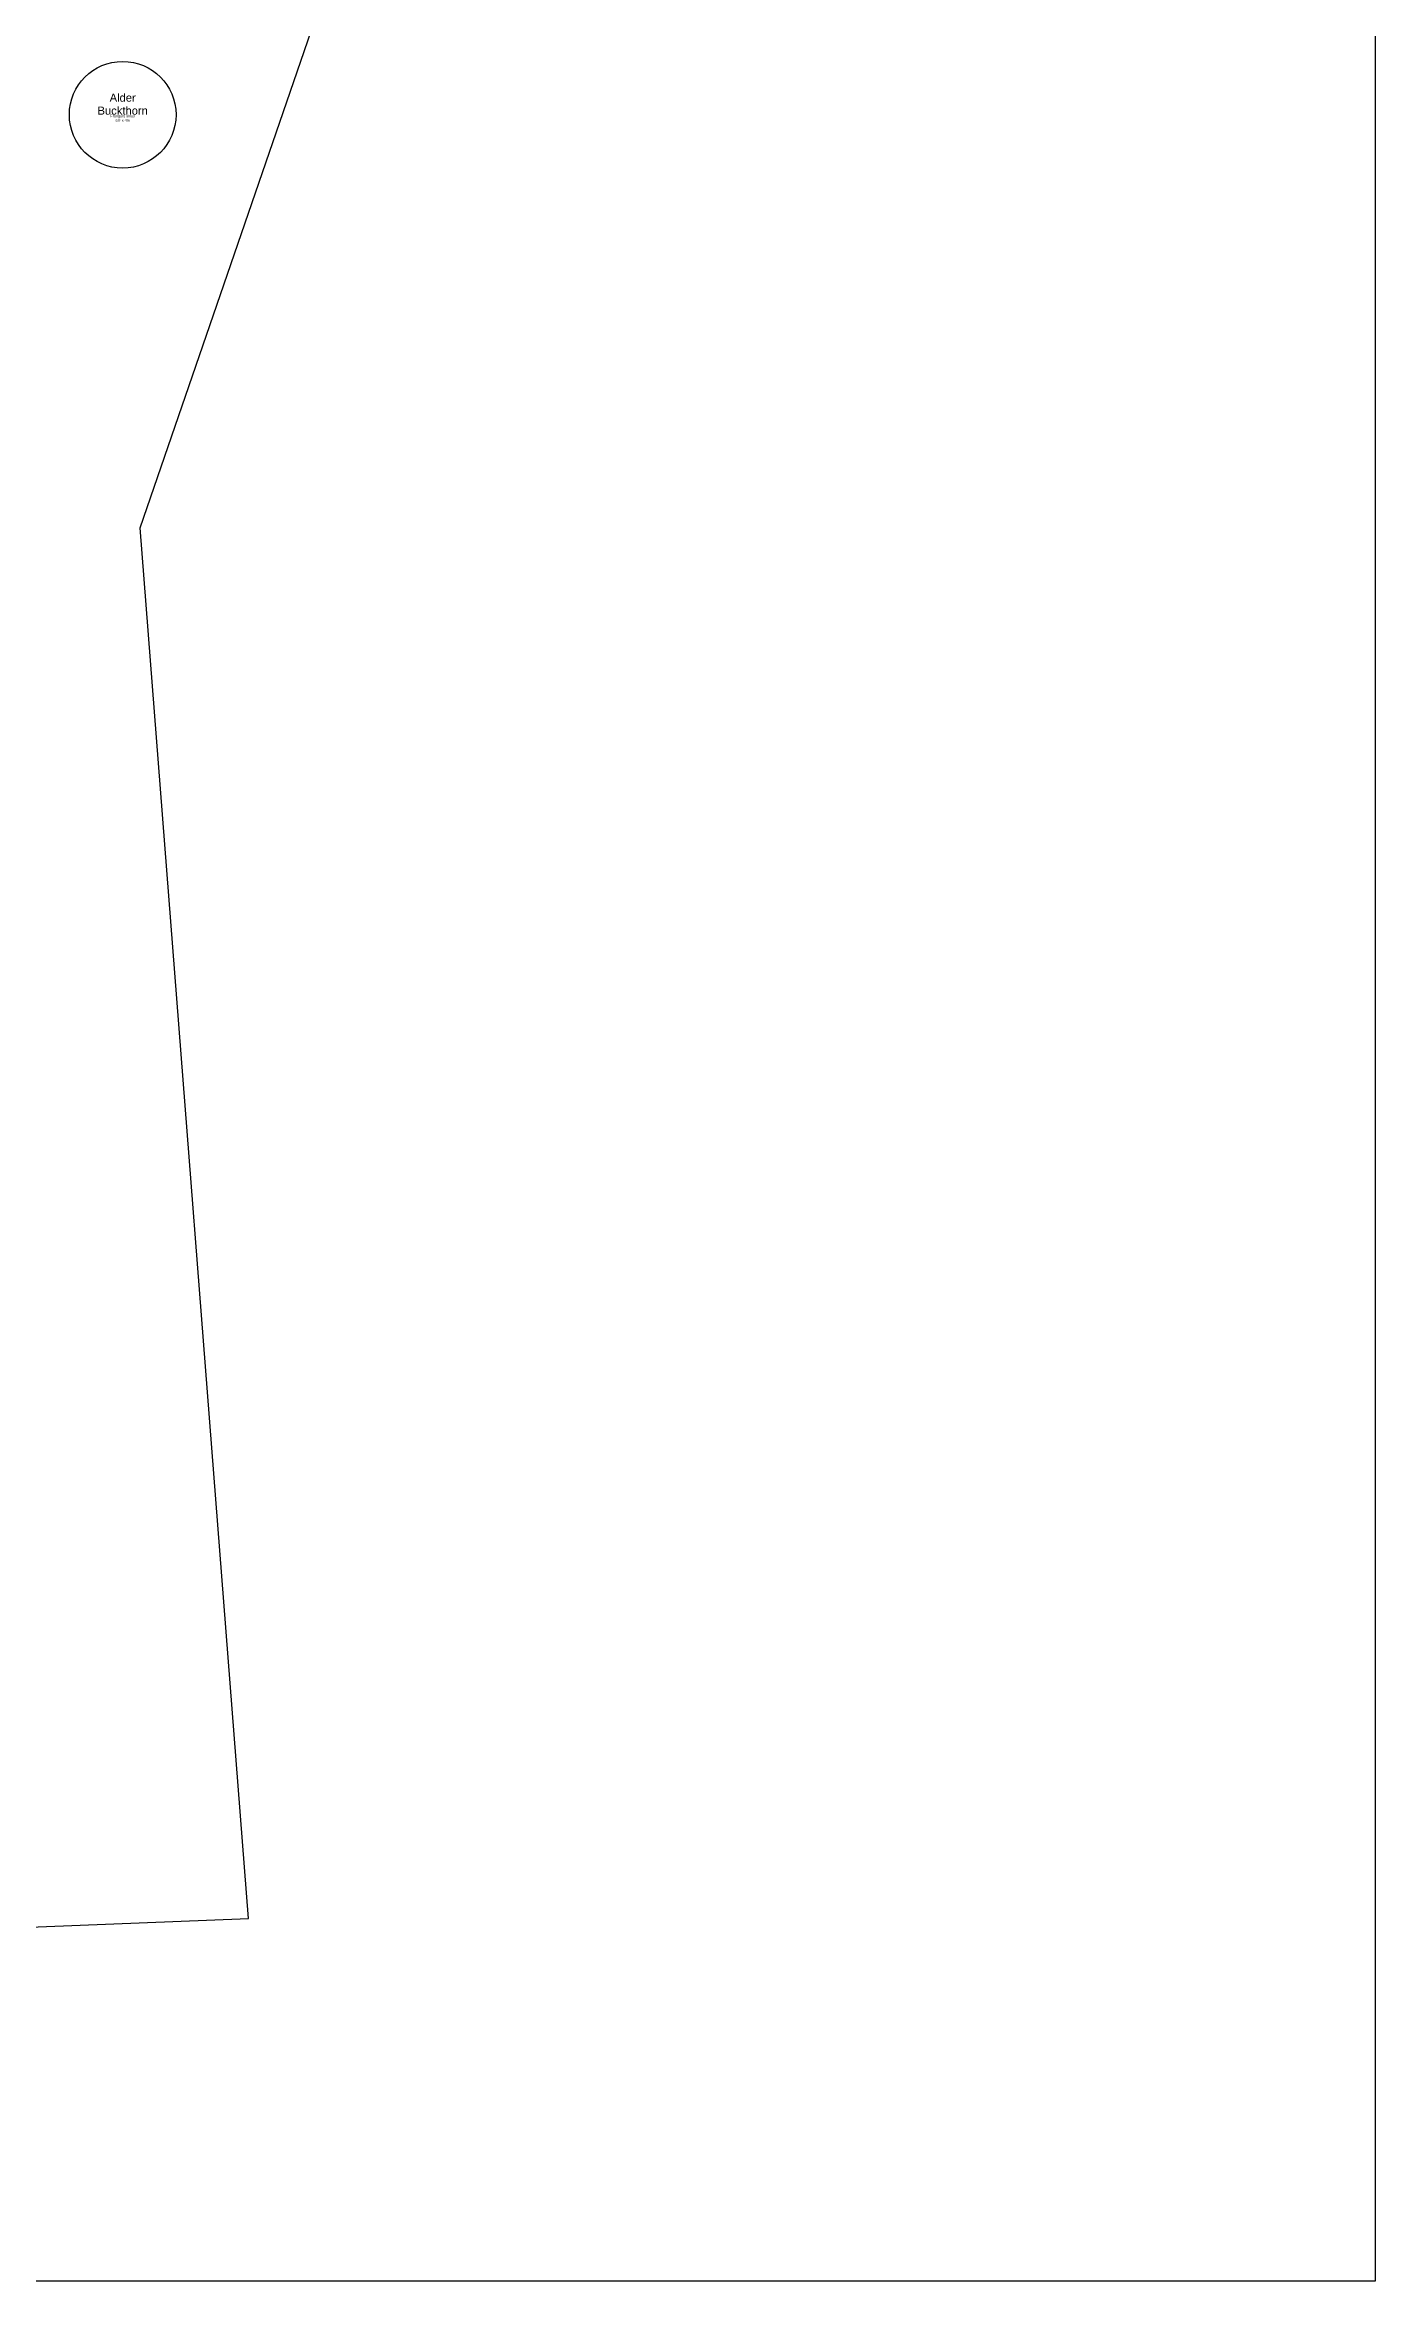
# Model space of a CAD drawing. Header units: metres. Extents: x -12 to 147, y -2 to 160.
# Drawn here: x 97.1 to 147, y -2.2 to 81.6 of the extents above; entities that cross this region are included whole.
import ezdxf

# ---------------------------------------------------------------- set-up
doc = ezdxf.new("R2010")
doc.units = ezdxf.units.M
for name, color, linetype, lineweight, true_color in [('Boundary', 1, 'Continuous', 25, 0xff0000), ('Plant - Shrub', 3, 'Continuous', 25, 0x00ff00), ('Plant - Tree', 3, 'Continuous', 25, 0x00ff00), ('Plant label', 30, 'Continuous', 25, 0xff7f00), ('xMap', 178, 'Continuous', 25, 0x000000)]:
    doc.layers.add(name, color=color, linetype=linetype, lineweight=lineweight, true_color=true_color)
doc.styles.add('textstyle31', font='')
doc.styles.add('textstyle32', font='')
doc.styles.get('textstyle31').set_extended_font_data('Arial')
doc.styles.get('textstyle32').set_extended_font_data('Arial')
picture_1 = doc.add_image_def('image1.png', size_in_pixel=(1513, 1537))

# ---------------------------------------------------------------- blocks, each defined once
blk = doc.blocks.new('Shrub - Frangula alnus')
at = {"layer": 'Plant - Shrub'}
blk.add_circle((0, 0), 2, dxfattribs=at)
at = {"layer": 'Plant - Shrub', "insert": (0, 0), "char_height": 0.3, "attachment_point": 8, "line_spacing_factor": 0.971628, "style": 'textstyle32'}
blk.add_mtext('\\c32767;Alder\\PBuckthorn', dxfattribs=at)
at = {"layer": 'Plant label', "insert": (0, 0), "char_height": 0.1, "attachment_point": 2, "line_spacing_factor": 0.971628, "style": 'textstyle31'}
blk.add_mtext('\\c32767;Frangula alnus\\P5m x 4m', dxfattribs=at)

msp = doc.modelspace()

# ---------------------------------------------------------------- linework, layer by layer
at = {"layer": 'Boundary', "flags": 128}
msp.add_lwpolyline([(104.717, 11.372), (100.657, 63.509), (117.027, 111.081), (129.716, 144.364), (53.721, 124.565), (65.748, 13.067), (70, 10)], close=True, dxfattribs=at)

# ---------------------------------------------------------------- block references
at = {"layer": 'Plant - Tree'}
msp.add_blockref('Shrub - Frangula alnus', (100, 79), dxfattribs=at)

# ---------------------------------------------------------------- pictures from other files: only their frames are drawn
at = {"layer": 'xMap'}
image = msp.add_image(picture_1, insert=(-12.312, -2.227), size_in_units=(159.263, 161.789), dxfattribs=at)
image.dxf.flags = 7

doc.saveas('drawing.dxf')
